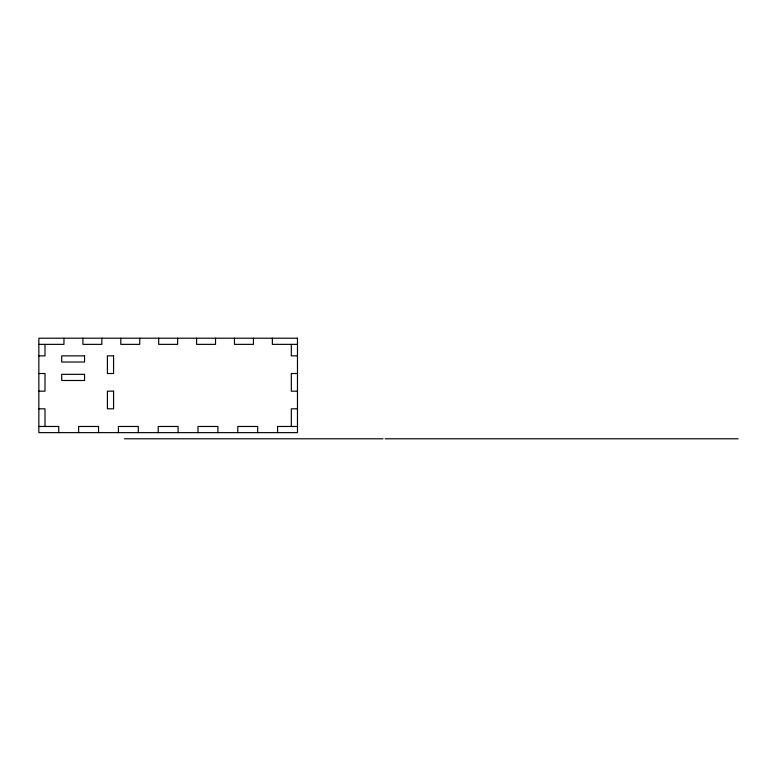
<?xml version="1.0" encoding="UTF-8"?>
<svg xmlns="http://www.w3.org/2000/svg" width="777" height="777" viewBox="0 0 777 777"><rect width="100%" height="100%" fill="white"/><g stroke="black" fill="none" stroke-linecap="round" stroke-linejoin="round"><path stroke-width="1.17" d="M38.85 344.366L63.957 344.366L63.957 338.209M297.474 344.366L272.368 344.366L272.368 338.209M38.85 355.866L45.008 355.866L45.008 344.366M297.474 355.866L291.317 355.866L291.317 344.366M38.85 373.514L45.008 373.514L45.008 391.171L38.85 391.171M297.474 373.514L291.317 373.514L291.317 391.171L297.474 391.171M38.85 408.819L45.008 408.819L45.008 426.476M297.474 408.819L291.317 408.819L291.317 426.476M38.85 426.476L58.741 426.476L58.741 432.634M297.474 426.476L277.574 426.476L277.574 432.634M124.437 438.791L383.061 438.791M385.11 438.791L738.15 438.791M257.682 432.634L257.682 426.476L237.791 426.476L237.791 432.634M253.419 338.209L253.419 344.366L234.469 344.366L234.469 338.209M217.9 432.634L217.9 426.476L197.999 426.476L197.999 432.634M215.53 338.209L215.53 344.366L196.581 344.366L196.581 338.209M178.108 432.634L178.108 426.476L158.217 426.476L158.217 432.634M177.632 338.209L177.632 344.366L158.683 344.366L158.683 338.209M139.743 338.209L139.743 344.366L120.794 344.366L120.794 338.209M138.316 432.634L138.316 426.476L118.425 426.476L118.425 432.634M101.845 338.209L101.845 344.366L82.896 344.366L82.896 338.209M98.533 432.634L98.533 426.476L78.642 426.476L78.642 432.634M297.474 338.209L38.85 338.209L38.85 432.634L297.474 432.634L297.474 338.209M84.557 355.866L61.704 355.866L61.704 362.024L84.557 362.024L84.557 355.866M113.568 355.866L107.411 355.866L107.411 373.514L113.568 373.514L113.568 355.866M84.557 374.339L61.704 374.339L61.704 380.497L84.557 380.497L84.557 374.339M113.568 391.171L107.411 391.171L107.411 408.819L113.568 408.819L113.568 391.171"/></g></svg>
